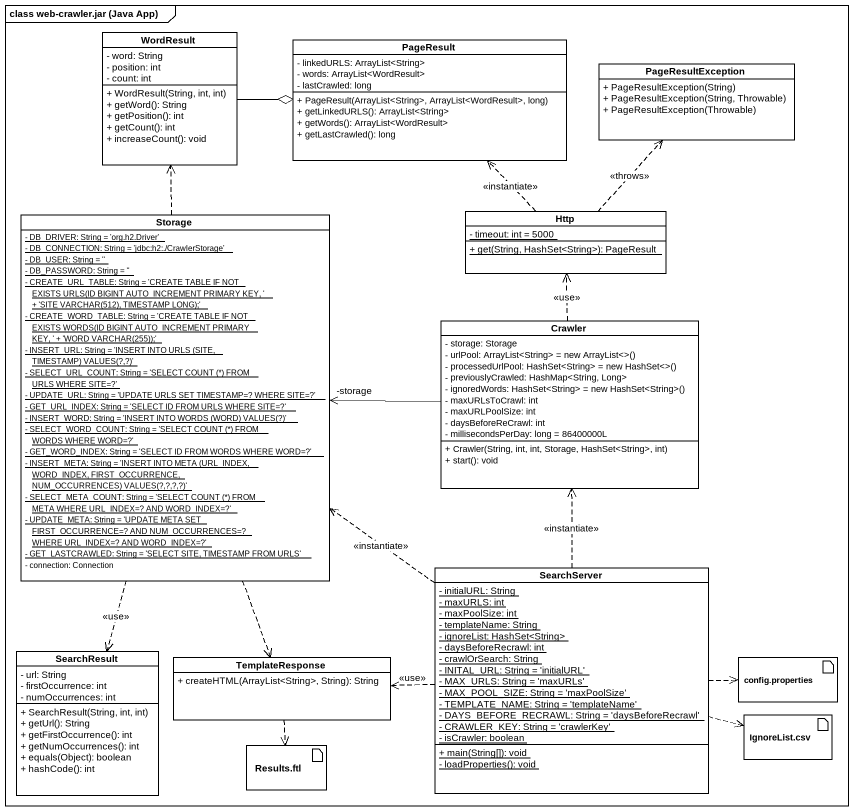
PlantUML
@startuml
mainframe class web-crawler.jar (Java App)
allowmixing
hide circle
hide empty members
skinparam classAttributeIconSize 0
class WordResult {
  - word: String
  - position: int
  - count: int
  + WordResult(String, int, int)
  + getWord(): String
  + getPosition(): int
  + getCount(): int
  + increaseCount(): void
}
class PageResult {
  - linkedURLS: ArrayList<String>
  - words: ArrayList<WordResult>
  - lastCrawled: long
  + PageResult(ArrayList<String>, ArrayList<WordResult>, long)
  + getLinkedURLS(): ArrayList<String>
  + getWords(): ArrayList<WordResult>
  + getLastCrawled(): long
}
class PageResultException {
  + PageResultException(String)
  + PageResultException(String, Throwable)
  + PageResultException(Throwable)
}
class "Storage" as Storage_ {
  {static} - DB_DRIVER: String = 'org.h2.Driver'
  {static} - DB_CONNECTION: String = 'jdbc:h2:./CrawlerStorage'
  {static} - DB_USER: String = ''
  {static} - DB_PASSWORD: String = ''
  {static} {field} - CREATE_URL_TABLE: String = 'CREATE TABLE IF NOT EXISTS URLS(ID BIGINT AUTO_INCREMENT PRIMARY KEY, ' + 'SITE VARCHAR(512), TIMESTAMP LONG);'
  {static} {field} - CREATE_WORD_TABLE: String = 'CREATE TABLE IF NOT EXISTS WORDS(ID BIGINT AUTO_INCREMENT PRIMARY KEY, ' + 'WORD VARCHAR(255));'
  {static} {field} - INSERT_URL: String = 'INSERT INTO URLS (SITE, TIMESTAMP) VALUES(?,?)'
  {static} {field} - SELECT_URL_COUNT: String = 'SELECT COUNT (*) FROM URLS WHERE SITE=?'
  {static} - UPDATE_URL: String = 'UPDATE URLS SET TIMESTAMP=? WHERE SITE=?'
  {static} - GET_URL_INDEX: String = 'SELECT ID FROM URLS WHERE SITE=?'
  {static} {field} - INSERT_WORD: String = 'INSERT INTO WORDS (WORD) VALUES(?)'
  {static} {field} - SELECT_WORD_COUNT: String = 'SELECT COUNT (*) FROM WORDS WHERE WORD=?'
  {static} - GET_WORD_INDEX: String = 'SELECT ID FROM WORDS WHERE WORD=?'
  {static} {field} - INSERT_META: String = 'INSERT INTO META (URL_INDEX, WORD_INDEX, FIRST_OCCURRENCE, NUM_OCCURRENCES) VALUES(?,?,?,?)'
  {static} {field} - SELECT_META_COUNT: String = 'SELECT COUNT (*) FROM META WHERE URL_INDEX=? AND WORD_INDEX=?'
  {static} - UPDATE_META: String = 'UPDATE META SET FIRST_OCCURRENCE=? AND NUM_OCCURRENCES=? WHERE URL_INDEX=? AND WORD_INDEX=?'
  {static} - GET_LASTCRAWLED: String = 'SELECT SITE, TIMESTAMP FROM URLS'
  - connection: Connection
}
class Http {
  {static} - timeout: int = 5000
  {static} + get(String, HashSet<String>): PageResult
}
class Crawler {
  - storage: Storage
  {field} - urlPool: ArrayList<String> = new ArrayList<>()
  {field} - processedUrlPool: HashSet<String> = new HashSet<>()
  - previouslyCrawled: HashMap<String, Long>
  {field} - ignoredWords: HashSet<String> = new HashSet<String>()
  - maxURLsToCrawl: int
  - maxURLPoolSize: int
  - daysBeforeReCrawl: int
  - millisecondsPerDay: long = 86400000L
  + Crawler(String, int, int, Storage, HashSet<String>, int)
  + start(): void
}
class SearchServer {
  {static} - initialURL: String
  {static} - maxURLS: int
  {static} - maxPoolSize: int
  {static} - templateName: String
  {static} - ignoreList: HashSet<String>
  {static} - daysBeforeRecrawl: int
  {static} - crawlOrSearch: String
  {static} - INITAL_URL: String = 'initialURL'
  {static} - MAX_URLS: String = 'maxURLs'
  {static} - MAX_POOL_SIZE: String = 'maxPoolSize'
  {static} - TEMPLATE_NAME: String = 'templateName'
  {static} - DAYS_BEFORE_RECRAWL: String = 'daysBeforeRecrawl'
  {static} - CRAWLER_KEY: String = 'crawlerKey'
  {static} - isCrawler: boolean
  {static} + main(String[]): void
  {static} - loadProperties(): void
}
class SearchResult {
  - url: String
  - firstOccurrence: int
  - numOccurrences: int
  + SearchResult(String, int, int)
  + getUrl(): String
  + getFirstOccurrence(): int
  + getNumOccurrences(): int
  + equals(Object): boolean
  + hashCode(): int
}
class TemplateResponse {
  + createHTML(ArrayList<String>, String): String
}
artifact "config.properties" as config_properties
artifact "Results.ftl" as Results_ftl
artifact "IgnoreList.csv" as IgnoreList_csv
WordResult -right-o PageResult
Storage_ .up.> WordResult
Storage_ ..> SearchResult : <<use>>
Storage_ ..> TemplateResponse
Http .up.> PageResult : <<instantiate>>
Http .up.> PageResultException : <<throws>>
Crawler -left-> "-storage" Storage_
Crawler .up.> Http : <<use>>
SearchServer .up.> Storage_ : <<instantiate>>
SearchServer .up.> Crawler : <<instantiate>>
SearchServer .left.> TemplateResponse : <<use>>
SearchServer .right.> config_properties
SearchServer .right.> IgnoreList_csv
TemplateResponse ..> Results_ftl
@enduml
